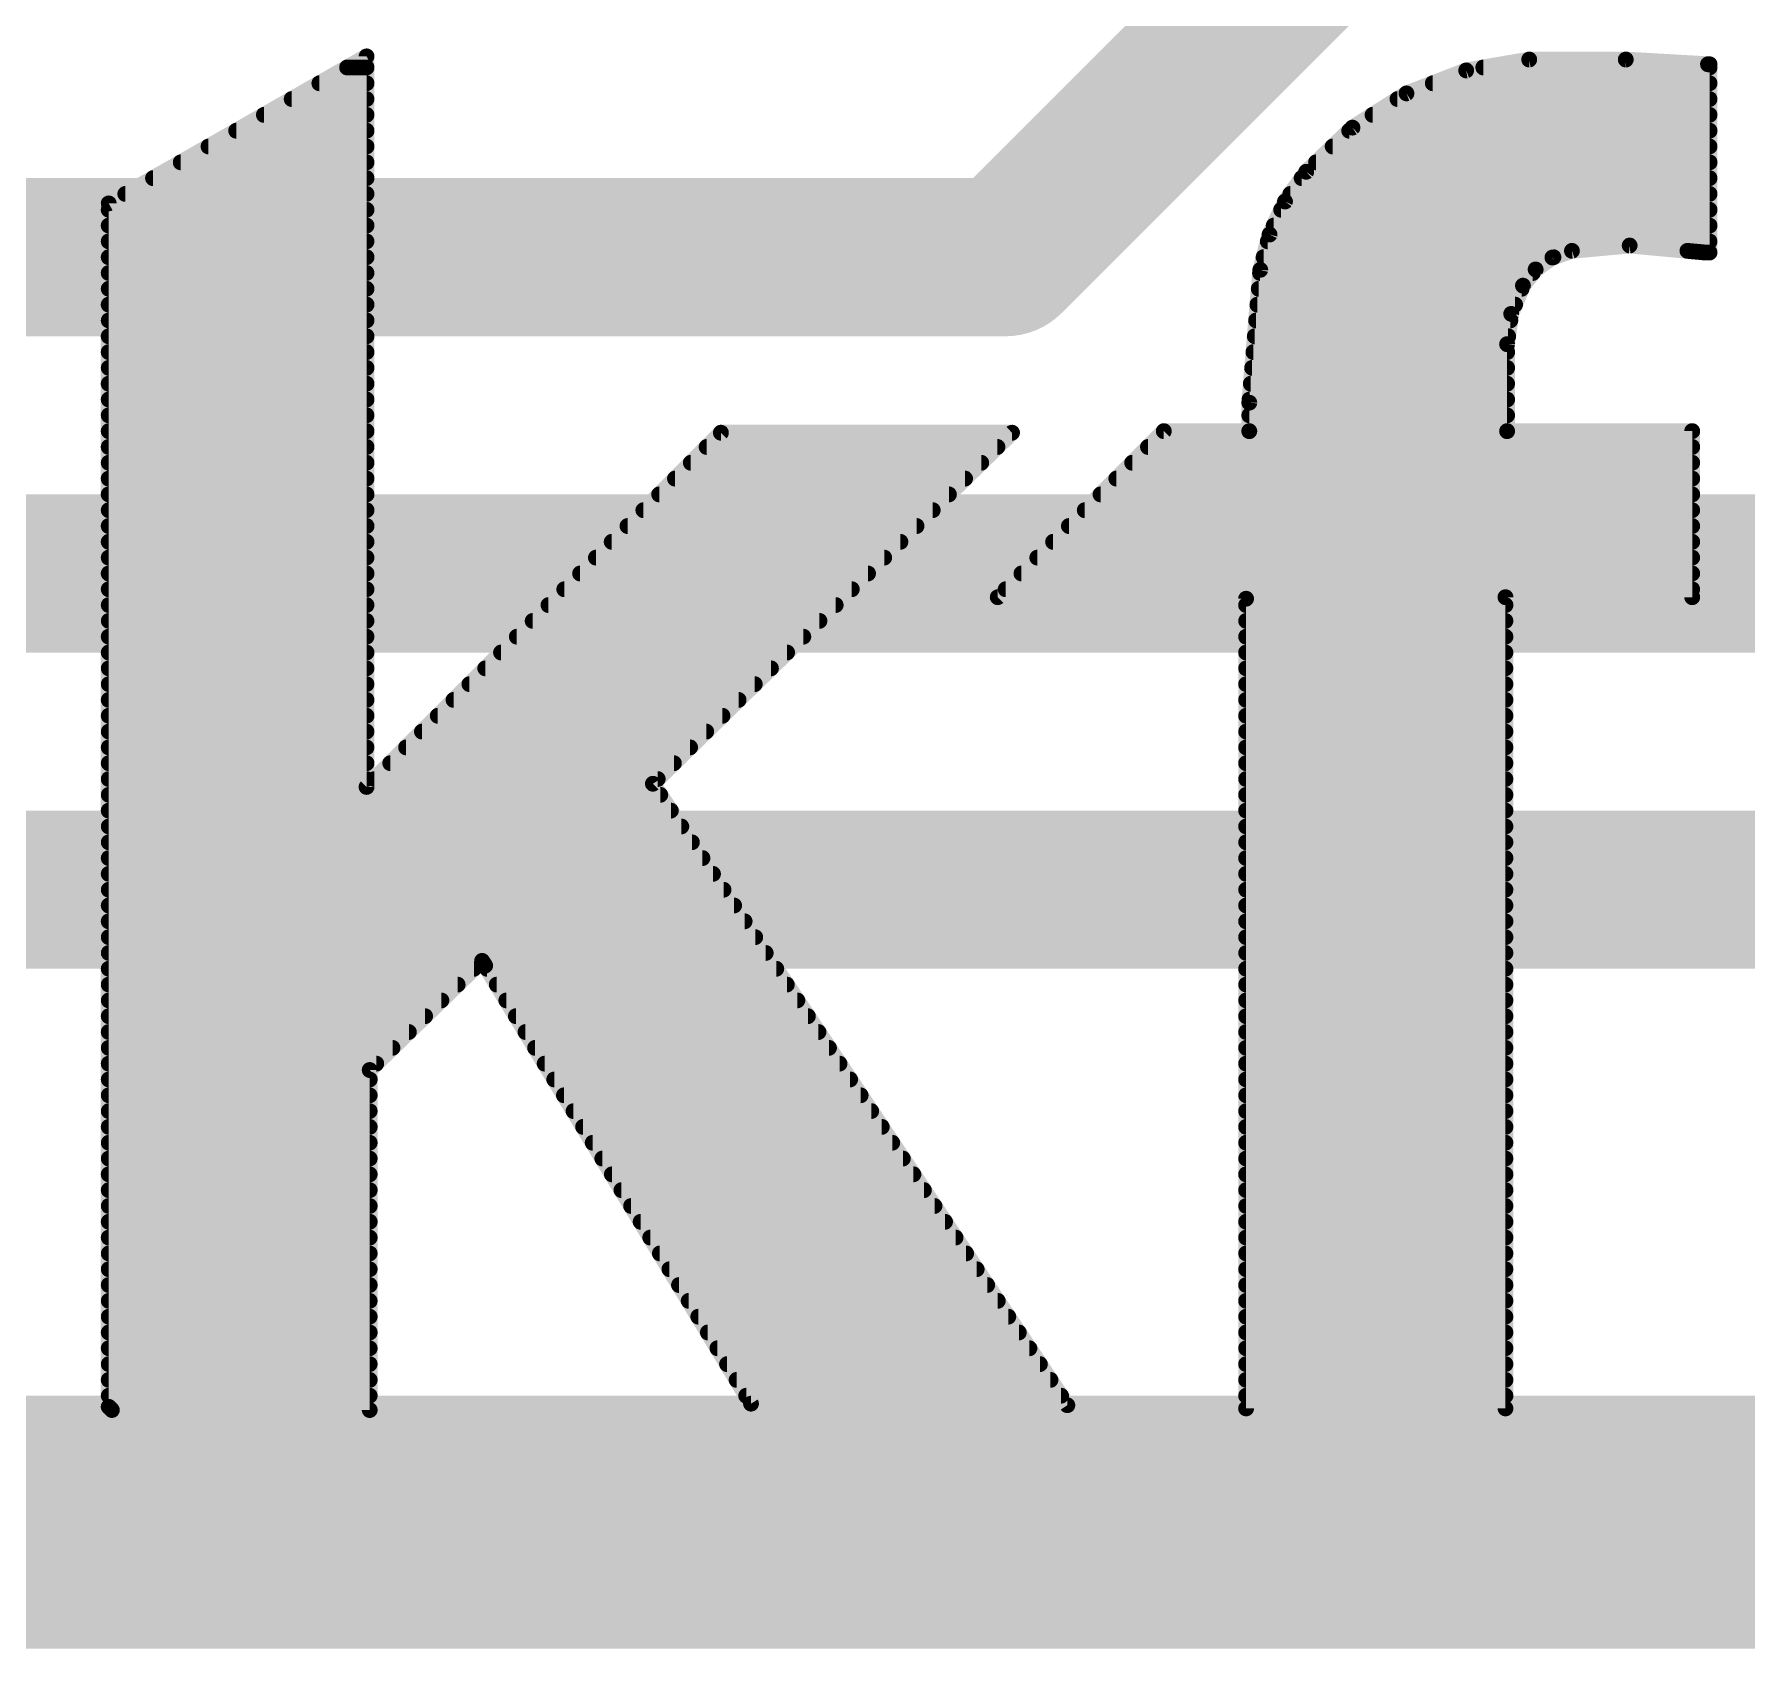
# Model space of a CAD drawing. Extents: x -0.1 to 40.8, y -10.2 to 23.
# Drawn here: x 18.252 to 21.002, y 2.337 to 4.93 of the extents above; entities that cross this region are included whole.
import ezdxf

# ---------------------------------------------------------------- set-up
doc = ezdxf.new("R2010")
doc.units = 0
for name, color, linetype in [('1', 12, 'CONTINUOUS'), ('16', 132, 'CONTINUOUS'), ('21', 41, 'CONTINUOUS')]:
    doc.layers.add(name, color=color, linetype=linetype)

msp = doc.modelspace()

# ---------------------------------------------------------------- linework, layer by layer
at = {"layer": '1', "const_width": 0.254}
for points in [[(21.59, 6.35), (19.812, 4.572)], [(19.812, 4.572), (9.525, 4.572)], [(9.271, 4.064), (24.384, 4.064)], [(9.017, 3.556), (26.416, 3.556)]]:
    msp.add_lwpolyline(points, dxfattribs=at)
at = {"layer": '1', "const_width": 0.127}
for points in [[(19.7671, 4.6169, 1), (19.8569, 4.5271)], [(19.812, 4.5085, 1), (19.812, 4.6355)]]:
    msp.add_lwpolyline(points, format="xyb", dxfattribs=at)
at = {"layer": '16', "const_width": 0.4064}
msp.add_lwpolyline([(8.1534, 2.54), (32.385, 2.54)], dxfattribs=at)
at = {"layer": '21', "const_width": 0.0254}
for points in [[(18.3718, 4.6584), (18.7858, 4.8946)], [(18.7858, 4.8946), (18.7858, 3.7211)], [(20.5515, 4.8721), (20.6527, 4.8895)], [(20.6527, 4.8895), (20.8077, 4.8895)], [(20.8077, 4.8895), (20.9398, 4.8819)], [(20.9398, 4.8819), (20.9423, 4.8819)], [(20.9423, 4.8819), (20.9423, 4.5796)], [(18.7546, 4.8768), (18.7858, 4.8768)], [(20.4556, 4.8351), (20.5515, 4.8721)], [(20.579, 4.8768), (20.9423, 4.8768)], [(18.7101, 4.8514), (18.7858, 4.8514)], [(20.3689, 4.7801), (20.4556, 4.8351)], [(20.4979, 4.8514), (20.9423, 4.8514)], [(18.621, 4.8006), (18.7858, 4.8006)], [(18.6656, 4.826), (18.7858, 4.826)], [(20.4012, 4.8006), (20.9423, 4.8006)], [(20.4412, 4.826), (20.9423, 4.826)], [(18.5765, 4.7752), (18.7858, 4.7752)], [(20.2946, 4.7092), (20.3689, 4.7801)], [(20.3637, 4.7752), (20.9423, 4.7752)], [(18.532, 4.7498), (18.7858, 4.7498)], [(20.3371, 4.7498), (20.9423, 4.7498)], [(18.4875, 4.7244), (18.7858, 4.7244)], [(20.3105, 4.7244), (20.9423, 4.7244)], [(18.443, 4.699), (18.7858, 4.699)], [(20.2606, 4.6615), (20.2946, 4.7092)], [(20.2873, 4.699), (20.9423, 4.699)], [(18.3984, 4.6736), (18.7858, 4.6736)], [(20.2692, 4.6736), (20.9423, 4.6736)], [(18.3718, 2.7254), (18.3718, 4.6584)], [(18.3718, 4.6482), (18.7858, 4.6482)], [(20.2357, 4.6084), (20.2606, 4.6615)], [(20.2544, 4.6482), (20.9423, 4.6482)], [(18.3718, 4.6228), (18.7858, 4.6228)], [(20.2209, 4.5517), (20.2357, 4.6084)], [(20.2425, 4.6228), (20.9423, 4.6228)], [(18.3718, 4.5974), (18.7858, 4.5974)], [(20.2329, 4.5974), (20.9423, 4.5974)], [(20.7213, 4.5822), (20.69, 4.5715)], [(20.814, 4.5908), (20.7213, 4.5822)], [(20.9067, 4.5822), (20.814, 4.5908)], [(20.9347, 4.5796), (20.9067, 4.5822)], [(20.9423, 4.5796), (20.9347, 4.5796)], [(18.3718, 4.572), (18.7858, 4.572)], [(20.2262, 4.572), (20.6915, 4.572)], [(20.663, 4.5523), (20.6426, 4.5263)], [(20.69, 4.5715), (20.663, 4.5523)], [(18.3718, 4.5466), (18.7858, 4.5466)], [(20.2032, 4.3383), (20.2209, 4.5517)], [(20.2205, 4.5466), (20.6585, 4.5466)], [(20.6426, 4.5263), (20.6238, 4.4809)], [(18.3718, 4.5212), (18.7858, 4.5212)], [(20.2184, 4.5212), (20.6405, 4.5212)], [(18.3718, 4.4958), (18.7858, 4.4958)], [(18.3718, 4.4704), (18.7858, 4.4704)], [(20.2142, 4.4704), (20.6224, 4.4704)], [(20.2163, 4.4958), (20.63, 4.4958)], [(20.6238, 4.4809), (20.6172, 4.4323)], [(18.3718, 4.445), (18.7858, 4.445)], [(20.2121, 4.445), (20.6189, 4.445)], [(18.3718, 4.4196), (18.7858, 4.4196)], [(20.2099, 4.4196), (20.6172, 4.4196)], [(20.6172, 4.4323), (20.6172, 4.2926)], [(18.3718, 4.3942), (18.7858, 4.3942)], [(20.2078, 4.3942), (20.6172, 4.3942)], [(18.3718, 4.3688), (18.7858, 4.3688)], [(20.2057, 4.3688), (20.6172, 4.3688)], [(18.3718, 4.3434), (18.7858, 4.3434)], [(20.2032, 4.2926), (20.2032, 4.3383)], [(20.2036, 4.3434), (20.6172, 4.3434)], [(18.3718, 4.318), (18.7858, 4.318)], [(20.2032, 4.318), (20.6172, 4.318)], [(18.3718, 4.2926), (18.7858, 4.2926)], [(18.7858, 3.7211), (19.3548, 4.2901)], [(19.8222, 4.2901), (19.2456, 3.7262)], [(19.3548, 4.2901), (19.8222, 4.2901)], [(19.7993, 4.0259), (20.066, 4.2926)], [(20.066, 4.2926), (20.2032, 4.2926)], [(20.2032, 4.2926), (20.6172, 4.2926)], [(20.6172, 4.2926), (20.9144, 4.2926)], [(20.9144, 4.2926), (20.9144, 4.0259)], [(18.3718, 4.2672), (18.7858, 4.2672)], [(19.3319, 4.2672), (19.7988, 4.2672)], [(20.0406, 4.2672), (20.9144, 4.2672)], [(18.3718, 4.2418), (18.7858, 4.2418)], [(19.3065, 4.2418), (19.7728, 4.2418)], [(20.0152, 4.2418), (20.9144, 4.2418)], [(18.3718, 4.2164), (18.7858, 4.2164)], [(19.2811, 4.2164), (19.7468, 4.2164)], [(19.9898, 4.2164), (20.9144, 4.2164)], [(18.3718, 4.191), (18.7858, 4.191)], [(19.2557, 4.191), (19.7209, 4.191)], [(19.9644, 4.191), (20.9144, 4.191)], [(18.3718, 4.1656), (18.7858, 4.1656)], [(18.3718, 4.1402), (18.7858, 4.1402)], [(19.2049, 4.1402), (19.6689, 4.1402)], [(19.2303, 4.1656), (19.6949, 4.1656)], [(19.9136, 4.1402), (20.9144, 4.1402)], [(19.939, 4.1656), (20.9144, 4.1656)], [(18.3718, 4.1148), (18.7858, 4.1148)], [(19.1795, 4.1148), (19.643, 4.1148)], [(19.8882, 4.1148), (20.9144, 4.1148)], [(18.3718, 4.0894), (18.7858, 4.0894)], [(19.1541, 4.0894), (19.617, 4.0894)], [(19.8628, 4.0894), (20.9144, 4.0894)], [(18.3718, 4.064), (18.7858, 4.064)], [(19.1287, 4.064), (19.591, 4.064)], [(19.8374, 4.064), (20.9144, 4.064)], [(18.3718, 4.0386), (18.7858, 4.0386)], [(19.1033, 4.0386), (19.565, 4.0386)], [(19.812, 4.0386), (20.9144, 4.0386)], [(18.3718, 4.0132), (18.7858, 4.0132)], [(19.0779, 4.0132), (19.5391, 4.0132)], [(20.1981, 4.0234), (19.7993, 4.0259)], [(20.1981, 2.7229), (20.1981, 4.0234)], [(20.1981, 4.0132), (20.6146, 4.0132)], [(20.9144, 4.0259), (20.6146, 4.0259)], [(20.6146, 4.0259), (20.6146, 2.7229)], [(18.3718, 3.9878), (18.7858, 3.9878)], [(19.0525, 3.9878), (19.5131, 3.9878)], [(20.1981, 3.9878), (20.6146, 3.9878)], [(18.3718, 3.9624), (18.7858, 3.9624)], [(19.0271, 3.9624), (19.4871, 3.9624)], [(20.1981, 3.9624), (20.6146, 3.9624)], [(18.3718, 3.937), (18.7858, 3.937)], [(19.0017, 3.937), (19.4611, 3.937)], [(20.1981, 3.937), (20.6146, 3.937)], [(18.3718, 3.9116), (18.7858, 3.9116)], [(18.9763, 3.9116), (19.4352, 3.9116)], [(20.1981, 3.9116), (20.6146, 3.9116)], [(18.3718, 3.8862), (18.7858, 3.8862)], [(18.9509, 3.8862), (19.4092, 3.8862)], [(20.1981, 3.8862), (20.6146, 3.8862)], [(18.3718, 3.8608), (18.7858, 3.8608)], [(18.9255, 3.8608), (19.3832, 3.8608)], [(20.1981, 3.8608), (20.6146, 3.8608)], [(18.3718, 3.8354), (18.7858, 3.8354)], [(18.3718, 3.81), (18.7858, 3.81)], [(18.8747, 3.81), (19.3313, 3.81)], [(18.9001, 3.8354), (19.3573, 3.8354)], [(20.1981, 3.8354), (20.6146, 3.8354)], [(20.1981, 3.81), (20.6146, 3.81)], [(18.3718, 3.7846), (18.7858, 3.7846)], [(18.8493, 3.7846), (19.3053, 3.7846)], [(20.1981, 3.7846), (20.6146, 3.7846)], [(18.3718, 3.7592), (18.7858, 3.7592)], [(18.8239, 3.7592), (19.2793, 3.7592)], [(20.1981, 3.7592), (20.6146, 3.7592)], [(18.3718, 3.7338), (18.7858, 3.7338)], [(18.7985, 3.7338), (19.2534, 3.7338)], [(20.1981, 3.7338), (20.6146, 3.7338)], [(18.3718, 3.7084), (19.2575, 3.7084)], [(19.2456, 3.7262), (19.9111, 2.728)], [(20.1981, 3.7084), (20.6146, 3.7084)], [(18.3718, 3.683), (19.2744, 3.683)], [(20.1981, 3.683), (20.6146, 3.683)], [(18.3718, 3.6576), (19.2913, 3.6576)], [(20.1981, 3.6576), (20.6146, 3.6576)], [(18.3718, 3.6322), (19.3083, 3.6322)], [(20.1981, 3.6322), (20.6146, 3.6322)], [(18.3718, 3.6068), (19.3252, 3.6068)], [(20.1981, 3.6068), (20.6146, 3.6068)], [(18.3718, 3.5814), (19.3421, 3.5814)], [(20.1981, 3.5814), (20.6146, 3.5814)], [(18.3718, 3.556), (19.3591, 3.556)], [(20.1981, 3.556), (20.6146, 3.556)], [(18.3718, 3.5306), (19.376, 3.5306)], [(20.1981, 3.5306), (20.6146, 3.5306)], [(18.3718, 3.5052), (19.3929, 3.5052)], [(18.3718, 3.4798), (19.4099, 3.4798)], [(20.1981, 3.5052), (20.6146, 3.5052)], [(20.1981, 3.4798), (20.6146, 3.4798)], [(18.3718, 3.4544), (19.4268, 3.4544)], [(20.1981, 3.4544), (20.6146, 3.4544)], [(18.3718, 3.429), (18.9582, 3.429)], [(18.9713, 3.4417), (18.7909, 3.2664)], [(18.9763, 3.4341), (18.9713, 3.4417)], [(19.4031, 2.7305), (18.9763, 3.4341)], [(18.9794, 3.429), (19.4437, 3.429)], [(20.1981, 3.429), (20.6146, 3.429)], [(18.3718, 3.4036), (18.9321, 3.4036)], [(18.9948, 3.4036), (19.4607, 3.4036)], [(20.1981, 3.4036), (20.6146, 3.4036)], [(18.3718, 3.3782), (18.906, 3.3782)], [(19.0102, 3.3782), (19.4776, 3.3782)], [(20.1981, 3.3782), (20.6146, 3.3782)], [(18.3718, 3.3528), (18.8798, 3.3528)], [(19.0256, 3.3528), (19.4945, 3.3528)], [(20.1981, 3.3528), (20.6146, 3.3528)], [(18.3718, 3.3274), (18.8537, 3.3274)], [(19.041, 3.3274), (19.5115, 3.3274)], [(20.1981, 3.3274), (20.6146, 3.3274)], [(18.3718, 3.302), (18.8275, 3.302)], [(19.0564, 3.302), (19.5284, 3.302)], [(20.1981, 3.302), (20.6146, 3.302)], [(18.3718, 3.2766), (18.8014, 3.2766)], [(18.7909, 3.2664), (18.7909, 2.7203)], [(19.0718, 3.2766), (19.5453, 3.2766)], [(20.1981, 3.2766), (20.6146, 3.2766)], [(18.3718, 3.2512), (18.7909, 3.2512)], [(19.0872, 3.2512), (19.5623, 3.2512)], [(20.1981, 3.2512), (20.6146, 3.2512)], [(18.3718, 3.2258), (18.7909, 3.2258)], [(19.1027, 3.2258), (19.5792, 3.2258)], [(20.1981, 3.2258), (20.6146, 3.2258)], [(18.3718, 3.2004), (18.7909, 3.2004)], [(19.1181, 3.2004), (19.5962, 3.2004)], [(20.1981, 3.2004), (20.6146, 3.2004)], [(18.3718, 3.175), (18.7909, 3.175)], [(18.3718, 3.1496), (18.7909, 3.1496)], [(19.1335, 3.175), (19.6131, 3.175)], [(19.1489, 3.1496), (19.63, 3.1496)], [(20.1981, 3.175), (20.6146, 3.175)], [(20.1981, 3.1496), (20.6146, 3.1496)], [(18.3718, 3.1242), (18.7909, 3.1242)], [(19.1643, 3.1242), (19.647, 3.1242)], [(20.1981, 3.1242), (20.6146, 3.1242)], [(18.3718, 3.0988), (18.7909, 3.0988)], [(19.1797, 3.0988), (19.6639, 3.0988)], [(20.1981, 3.0988), (20.6146, 3.0988)], [(18.3718, 3.0734), (18.7909, 3.0734)], [(19.1951, 3.0734), (19.6808, 3.0734)], [(20.1981, 3.0734), (20.6146, 3.0734)], [(18.3718, 3.048), (18.7909, 3.048)], [(19.2105, 3.048), (19.6978, 3.048)], [(20.1981, 3.048), (20.6146, 3.048)], [(18.3718, 3.0226), (18.7909, 3.0226)], [(19.2259, 3.0226), (19.7147, 3.0226)], [(20.1981, 3.0226), (20.6146, 3.0226)], [(18.3718, 2.9972), (18.7909, 2.9972)], [(19.2413, 2.9972), (19.7316, 2.9972)], [(20.1981, 2.9972), (20.6146, 2.9972)], [(18.3718, 2.9718), (18.7909, 2.9718)], [(19.2567, 2.9718), (19.7486, 2.9718)], [(20.1981, 2.9718), (20.6146, 2.9718)], [(18.3718, 2.9464), (18.7909, 2.9464)], [(19.2721, 2.9464), (19.7655, 2.9464)], [(20.1981, 2.9464), (20.6146, 2.9464)], [(18.3718, 2.921), (18.7909, 2.921)], [(19.2875, 2.921), (19.7824, 2.921)], [(20.1981, 2.921), (20.6146, 2.921)], [(18.3718, 2.8956), (18.7909, 2.8956)], [(19.303, 2.8956), (19.7994, 2.8956)], [(20.1981, 2.8956), (20.6146, 2.8956)], [(18.3718, 2.8702), (18.7909, 2.8702)], [(19.3184, 2.8702), (19.8163, 2.8702)], [(20.1981, 2.8702), (20.6146, 2.8702)], [(18.3718, 2.8448), (18.7909, 2.8448)], [(19.3338, 2.8448), (19.8332, 2.8448)], [(20.1981, 2.8448), (20.6146, 2.8448)], [(18.3718, 2.8194), (18.7909, 2.8194)], [(18.3718, 2.794), (18.7909, 2.794)], [(19.3492, 2.8194), (19.8502, 2.8194)], [(19.3646, 2.794), (19.8671, 2.794)], [(20.1981, 2.8194), (20.6146, 2.8194)], [(20.1981, 2.794), (20.6146, 2.794)], [(18.3718, 2.7686), (18.7909, 2.7686)], [(19.38, 2.7686), (19.884, 2.7686)], [(20.1981, 2.7686), (20.6146, 2.7686)], [(18.3718, 2.7432), (18.7909, 2.7432)], [(19.3954, 2.7432), (19.901, 2.7432)], [(20.1981, 2.7432), (20.6146, 2.7432)], [(18.3769, 2.7203), (18.3718, 2.7254)], [(18.7909, 2.7203), (18.3769, 2.7203)], [(19.9111, 2.728), (19.4031, 2.7305)], [(20.6146, 2.7229), (20.1981, 2.7229)]]:
    msp.add_lwpolyline(points, dxfattribs=at)
at = {"layer": '21', "const_width": 0.0127}
for points in [[(18.7922, 4.8946, 1), (18.7795, 4.8946)], [(18.7889, 4.8891, 1), (18.7827, 4.9001)], [(20.6527, 4.8959, 1), (20.6527, 4.8831)], [(20.6538, 4.8832, 1), (20.6516, 4.8958)], [(20.8081, 4.8958, 1), (20.8073, 4.8832)], [(20.8077, 4.8831, 1), (20.8077, 4.8959)], [(20.9398, 4.8883, 1), (20.9398, 4.8755)], [(20.9487, 4.8819, 1), (20.9359, 4.8819)], [(20.9423, 4.8755, 1), (20.9423, 4.8883)], [(18.7546, 4.8832, 1), (18.7546, 4.8704)], [(18.7858, 4.8704, 1), (18.7858, 4.8832)], [(20.5504, 4.8783, 1), (20.5526, 4.8658)], [(20.5538, 4.8661, 1), (20.5492, 4.878)], [(20.579, 4.8832, 1), (20.579, 4.8704)], [(20.9394, 4.8756, 1), (20.9402, 4.8882)], [(20.9423, 4.8704, 1), (20.9423, 4.8832)], [(18.7101, 4.8578, 1), (18.7101, 4.845)], [(18.7858, 4.845, 1), (18.7858, 4.8578)], [(20.4534, 4.8411, 1), (20.4579, 4.8292)], [(20.459, 4.8298, 1), (20.4522, 4.8405)], [(20.4979, 4.8578, 1), (20.4979, 4.845)], [(20.9423, 4.845, 1), (20.9423, 4.8578)], [(18.621, 4.807, 1), (18.621, 4.7942)], [(18.6656, 4.8324, 1), (18.6656, 4.8197)], [(18.7858, 4.8197, 1), (18.7858, 4.8324)], [(18.7858, 4.7942, 1), (18.7858, 4.807)], [(20.4012, 4.807, 1), (20.4012, 4.7942)], [(20.4412, 4.8324, 1), (20.4412, 4.8197)], [(20.9423, 4.8197, 1), (20.9423, 4.8324)], [(20.9423, 4.7942, 1), (20.9423, 4.807)], [(18.5765, 4.7816, 1), (18.5765, 4.7688)], [(18.7858, 4.7688, 1), (18.7858, 4.7816)], [(20.3637, 4.7816, 1), (20.3637, 4.7688)], [(20.3655, 4.7855, 1), (20.3723, 4.7748)], [(20.3733, 4.7755, 1), (20.3645, 4.7847)], [(20.9423, 4.7688, 1), (20.9423, 4.7816)], [(18.532, 4.7562, 1), (18.532, 4.7435)], [(18.7858, 4.7435, 1), (18.7858, 4.7562)], [(20.3371, 4.7562, 1), (20.3371, 4.7435)], [(20.9423, 4.7435, 1), (20.9423, 4.7562)], [(18.4875, 4.7308, 1), (18.4875, 4.718)], [(18.7858, 4.718, 1), (18.7858, 4.7308)], [(20.3105, 4.7308, 1), (20.3105, 4.718)], [(20.9423, 4.718, 1), (20.9423, 4.7308)], [(18.443, 4.7054, 1), (18.443, 4.6926)], [(18.7858, 4.6926, 1), (18.7858, 4.7054)], [(20.2873, 4.7054, 1), (20.2873, 4.6926)], [(20.2902, 4.7138, 1), (20.299, 4.7046)], [(20.2998, 4.7055, 1), (20.2894, 4.7129)], [(20.9423, 4.6926, 1), (20.9423, 4.7054)], [(18.3984, 4.68, 1), (18.3984, 4.6673)], [(18.7858, 4.6673, 1), (18.7858, 4.68)], [(20.2692, 4.68, 1), (20.2692, 4.6673)], [(20.9423, 4.6673, 1), (20.9423, 4.68)], [(18.3782, 4.6584, 1), (18.3654, 4.6584)], [(18.3718, 4.6546, 1), (18.3718, 4.6418)], [(18.3687, 4.6639, 1), (18.3749, 4.6529)], [(18.7858, 4.6418, 1), (18.7858, 4.6546)], [(20.2544, 4.6546, 1), (20.2544, 4.6418)], [(20.2554, 4.6652, 1), (20.2658, 4.6578)], [(20.2663, 4.6588, 1), (20.2548, 4.6642)], [(20.9423, 4.6418, 1), (20.9423, 4.6546)], [(18.3718, 4.6292, 1), (18.3718, 4.6164)], [(18.7858, 4.6164, 1), (18.7858, 4.6292)], [(20.2419, 4.6068, 1), (20.2296, 4.61)], [(20.2425, 4.6292, 1), (20.2425, 4.6164)], [(20.9423, 4.6164, 1), (20.9423, 4.6292)], [(18.3718, 4.6038, 1), (18.3718, 4.5911)], [(18.7858, 4.5911, 1), (18.7858, 4.6038)], [(20.2329, 4.6038, 1), (20.2329, 4.5911)], [(20.23, 4.6111, 1), (20.2415, 4.6057)], [(20.7207, 4.5885, 1), (20.7219, 4.5759)], [(20.7234, 4.5762, 1), (20.7192, 4.5882)], [(20.8146, 4.5971, 1), (20.8134, 4.5845)], [(20.8146, 4.5845, 1), (20.8134, 4.5971)], [(20.9073, 4.5885, 1), (20.9061, 4.5759)], [(20.9061, 4.5759, 1), (20.9073, 4.5885)], [(20.9347, 4.586, 1), (20.9347, 4.5732)], [(20.9341, 4.5733, 1), (20.9353, 4.5859)], [(20.9423, 4.5911, 1), (20.9423, 4.6038)], [(20.9423, 4.5732, 1), (20.9423, 4.586)], [(18.3718, 4.5784, 1), (18.3718, 4.5656)], [(18.7858, 4.5656, 1), (18.7858, 4.5784)], [(20.2262, 4.5784, 1), (20.2262, 4.5656)], [(20.668, 4.5484, 1), (20.658, 4.5563)], [(20.6879, 4.5775, 1), (20.692, 4.5655)], [(20.6937, 4.5663, 1), (20.6863, 4.5767)], [(20.6915, 4.5656, 1), (20.6915, 4.5784)], [(20.9359, 4.5796, 1), (20.9487, 4.5796)], [(18.3718, 4.553, 1), (18.3718, 4.5403)], [(18.7858, 4.5403, 1), (18.7858, 4.553)], [(20.2205, 4.553, 1), (20.2205, 4.5403)], [(20.2272, 4.5512, 1), (20.2146, 4.5522)], [(20.2148, 4.5533, 1), (20.227, 4.5501)], [(20.6485, 4.5239, 1), (20.6367, 4.5287)], [(20.6593, 4.5575, 1), (20.6667, 4.5472)], [(20.6585, 4.5403, 1), (20.6585, 4.553)], [(18.3718, 4.5276, 1), (18.3718, 4.5149)], [(18.7858, 4.5149, 1), (18.7858, 4.5276)], [(20.2184, 4.5276, 1), (20.2184, 4.5149)], [(20.6376, 4.5302, 1), (20.6476, 4.5224)], [(20.6405, 4.5149, 1), (20.6405, 4.5276)], [(18.3718, 4.5022, 1), (18.3718, 4.4894)], [(18.3718, 4.4768, 1), (18.3718, 4.4641)], [(18.7858, 4.4894, 1), (18.7858, 4.5022)], [(18.7858, 4.4641, 1), (18.7858, 4.4768)], [(20.2142, 4.4768, 1), (20.2142, 4.4641)], [(20.2163, 4.5022, 1), (20.2163, 4.4894)], [(20.6301, 4.4801, 1), (20.6175, 4.4818)], [(20.618, 4.4834, 1), (20.6297, 4.4785)], [(20.6224, 4.4641, 1), (20.6224, 4.4768)], [(20.63, 4.4894, 1), (20.63, 4.5022)], [(18.3718, 4.4514, 1), (18.3718, 4.4386)], [(18.7858, 4.4386, 1), (18.7858, 4.4514)], [(20.2121, 4.4514, 1), (20.2121, 4.4386)], [(20.6189, 4.4386, 1), (20.6189, 4.4514)], [(18.3718, 4.426, 1), (18.3718, 4.4132)], [(18.7858, 4.4132, 1), (18.7858, 4.426)], [(20.2099, 4.426, 1), (20.2099, 4.4132)], [(20.6236, 4.4323, 1), (20.6108, 4.4323)], [(20.6109, 4.4332, 1), (20.6235, 4.4314)], [(20.6172, 4.4132, 1), (20.6172, 4.426)], [(18.3718, 4.4006, 1), (18.3718, 4.3879)], [(18.7858, 4.3879, 1), (18.7858, 4.4006)], [(20.2078, 4.4006, 1), (20.2078, 4.3879)], [(20.6172, 4.3879, 1), (20.6172, 4.4006)], [(18.3718, 4.3752, 1), (18.3718, 4.3624)], [(18.7858, 4.3624, 1), (18.7858, 4.3752)], [(20.2057, 4.3752, 1), (20.2057, 4.3624)], [(20.6172, 4.3624, 1), (20.6172, 4.3752)], [(18.3718, 4.3498, 1), (18.3718, 4.337)], [(18.7858, 4.337, 1), (18.7858, 4.3498)], [(20.2096, 4.3383, 1), (20.1969, 4.3383)], [(20.1969, 4.3388, 1), (20.2095, 4.3378)], [(20.2036, 4.3498, 1), (20.2036, 4.337)], [(20.6172, 4.337, 1), (20.6172, 4.3498)], [(18.3718, 4.3244, 1), (18.3718, 4.3117)], [(18.7858, 4.3117, 1), (18.7858, 4.3244)], [(20.2032, 4.3244, 1), (20.2032, 4.3117)], [(20.6172, 4.3117, 1), (20.6172, 4.3244)], [(18.3718, 4.299, 1), (18.3718, 4.2862)], [(18.7858, 4.2862, 1), (18.7858, 4.299)], [(19.3548, 4.2965, 1), (19.3548, 4.2837)], [(19.3593, 4.2856, 1), (19.3503, 4.2946)], [(19.8266, 4.2856, 1), (19.8178, 4.2946)], [(19.8222, 4.2837, 1), (19.8222, 4.2965)], [(20.066, 4.299, 1), (20.066, 4.2862)], [(20.0705, 4.2881, 1), (20.0615, 4.2971)], [(20.2032, 4.299, 1), (20.2032, 4.2862)], [(20.1969, 4.2926, 1), (20.2096, 4.2926)], [(20.2032, 4.2862, 1), (20.2032, 4.299)], [(20.6172, 4.299, 1), (20.6172, 4.2862)], [(20.6108, 4.2926, 1), (20.6236, 4.2926)], [(20.6172, 4.2862, 1), (20.6172, 4.299)], [(20.9208, 4.2926, 1), (20.908, 4.2926)], [(20.9144, 4.2862, 1), (20.9144, 4.299)], [(18.3718, 4.2736, 1), (18.3718, 4.2608)], [(18.7858, 4.2608, 1), (18.7858, 4.2736)], [(19.3319, 4.2736, 1), (19.3319, 4.2608)], [(19.7988, 4.2608, 1), (19.7988, 4.2736)], [(20.0406, 4.2736, 1), (20.0406, 4.2608)], [(20.9144, 4.2608, 1), (20.9144, 4.2736)], [(18.3718, 4.2482, 1), (18.3718, 4.2355)], [(18.7858, 4.2355, 1), (18.7858, 4.2482)], [(19.3065, 4.2482, 1), (19.3065, 4.2355)], [(19.7728, 4.2355, 1), (19.7728, 4.2482)], [(20.0152, 4.2482, 1), (20.0152, 4.2355)], [(20.9144, 4.2355, 1), (20.9144, 4.2482)], [(18.3718, 4.2228, 1), (18.3718, 4.21)], [(18.7858, 4.21, 1), (18.7858, 4.2228)], [(19.2811, 4.2228, 1), (19.2811, 4.21)], [(19.7468, 4.21, 1), (19.7468, 4.2228)], [(19.9898, 4.2228, 1), (19.9898, 4.21)], [(20.9144, 4.21, 1), (20.9144, 4.2228)], [(18.3718, 4.1974, 1), (18.3718, 4.1846)], [(18.7858, 4.1846, 1), (18.7858, 4.1974)], [(19.2557, 4.1974, 1), (19.2557, 4.1846)], [(19.7209, 4.1846, 1), (19.7209, 4.1974)], [(19.9644, 4.1974, 1), (19.9644, 4.1846)], [(20.9144, 4.1846, 1), (20.9144, 4.1974)], [(18.3718, 4.1466, 1), (18.3718, 4.1338)], [(18.3718, 4.172, 1), (18.3718, 4.1593)], [(18.7858, 4.1593, 1), (18.7858, 4.172)], [(18.7858, 4.1338, 1), (18.7858, 4.1466)], [(19.2049, 4.1466, 1), (19.2049, 4.1338)], [(19.2303, 4.172, 1), (19.2303, 4.1593)], [(19.6689, 4.1338, 1), (19.6689, 4.1466)], [(19.6949, 4.1593, 1), (19.6949, 4.172)], [(19.9136, 4.1466, 1), (19.9136, 4.1338)], [(19.939, 4.172, 1), (19.939, 4.1593)], [(20.9144, 4.1593, 1), (20.9144, 4.172)], [(20.9144, 4.1338, 1), (20.9144, 4.1466)], [(18.3718, 4.1212, 1), (18.3718, 4.1084)], [(18.7858, 4.1084, 1), (18.7858, 4.1212)], [(19.1795, 4.1212, 1), (19.1795, 4.1084)], [(19.643, 4.1084, 1), (19.643, 4.1212)], [(19.8882, 4.1212, 1), (19.8882, 4.1084)], [(20.9144, 4.1084, 1), (20.9144, 4.1212)], [(18.3718, 4.0958, 1), (18.3718, 4.0831)], [(18.7858, 4.0831, 1), (18.7858, 4.0958)], [(19.1541, 4.0958, 1), (19.1541, 4.0831)], [(19.617, 4.0831, 1), (19.617, 4.0958)], [(19.8628, 4.0958, 1), (19.8628, 4.0831)], [(20.9144, 4.0831, 1), (20.9144, 4.0958)], [(18.3718, 4.0704, 1), (18.3718, 4.0576)], [(18.7858, 4.0576, 1), (18.7858, 4.0704)], [(19.1287, 4.0704, 1), (19.1287, 4.0576)], [(19.591, 4.0576, 1), (19.591, 4.0704)], [(19.8374, 4.0704, 1), (19.8374, 4.0576)], [(20.9144, 4.0576, 1), (20.9144, 4.0704)], [(18.3718, 4.045, 1), (18.3718, 4.0323)], [(18.7858, 4.0323, 1), (18.7858, 4.045)], [(19.1033, 4.045, 1), (19.1033, 4.0323)], [(19.565, 4.0323, 1), (19.565, 4.045)], [(19.812, 4.045, 1), (19.812, 4.0323)], [(20.9144, 4.0323, 1), (20.9144, 4.045)], [(18.3718, 4.0196, 1), (18.3718, 4.0069)], [(18.7858, 4.0069, 1), (18.7858, 4.0196)], [(19.0779, 4.0196, 1), (19.0779, 4.0069)], [(19.5391, 4.0069, 1), (19.5391, 4.0196)], [(19.7993, 4.0322, 1), (19.7993, 4.0196)], [(19.7948, 4.0304, 1), (19.8038, 4.0214)], [(20.2045, 4.0234, 1), (20.1917, 4.0234)], [(20.1981, 4.0196, 1), (20.1981, 4.0069)], [(20.1981, 4.0171, 1), (20.1981, 4.0297)], [(20.6146, 4.0323, 1), (20.6146, 4.0195)], [(20.621, 4.0259, 1), (20.6082, 4.0259)], [(20.6146, 4.0069, 1), (20.6146, 4.0196)], [(20.908, 4.0259, 1), (20.9208, 4.0259)], [(20.9144, 4.0195, 1), (20.9144, 4.0323)], [(18.3718, 3.9941, 1), (18.3718, 3.9815)], [(18.7858, 3.9815, 1), (18.7858, 3.9941)], [(19.0525, 3.9941, 1), (19.0525, 3.9815)], [(19.5131, 3.9815, 1), (19.5131, 3.9941)], [(20.1981, 3.9941, 1), (20.1981, 3.9815)], [(20.6146, 3.9815, 1), (20.6146, 3.9941)], [(18.3718, 3.9688, 1), (18.3718, 3.9561)], [(18.7858, 3.9561, 1), (18.7858, 3.9688)], [(19.0271, 3.9688, 1), (19.0271, 3.9561)], [(19.4871, 3.9561, 1), (19.4871, 3.9688)], [(20.1981, 3.9688, 1), (20.1981, 3.9561)], [(20.6146, 3.9561, 1), (20.6146, 3.9688)], [(18.3718, 3.9434, 1), (18.3718, 3.9307)], [(18.7858, 3.9307, 1), (18.7858, 3.9434)], [(19.0017, 3.9434, 1), (19.0017, 3.9307)], [(19.4611, 3.9307, 1), (19.4611, 3.9434)], [(20.1981, 3.9434, 1), (20.1981, 3.9307)], [(20.6146, 3.9307, 1), (20.6146, 3.9434)], [(18.3718, 3.9179, 1), (18.3718, 3.9053)], [(18.7858, 3.9053, 1), (18.7858, 3.9179)], [(18.9763, 3.9179, 1), (18.9763, 3.9053)], [(19.4352, 3.9053, 1), (19.4352, 3.9179)], [(20.1981, 3.9179, 1), (20.1981, 3.9053)], [(20.6146, 3.9053, 1), (20.6146, 3.9179)], [(18.3718, 3.8925, 1), (18.3718, 3.8799)], [(18.7858, 3.8799, 1), (18.7858, 3.8925)], [(18.9509, 3.8925, 1), (18.9509, 3.8799)], [(19.4092, 3.8799, 1), (19.4092, 3.8925)], [(20.1981, 3.8925, 1), (20.1981, 3.8799)], [(20.6146, 3.8799, 1), (20.6146, 3.8925)], [(18.3718, 3.8672, 1), (18.3718, 3.8545)], [(18.7858, 3.8545, 1), (18.7858, 3.8672)], [(18.9255, 3.8672, 1), (18.9255, 3.8545)], [(19.3832, 3.8545, 1), (19.3832, 3.8672)], [(20.1981, 3.8672, 1), (20.1981, 3.8545)], [(20.6146, 3.8545, 1), (20.6146, 3.8672)], [(18.3718, 3.8418, 1), (18.3718, 3.8291)], [(18.3718, 3.8163, 1), (18.3718, 3.8037)], [(18.7858, 3.8291, 1), (18.7858, 3.8418)], [(18.7858, 3.8037, 1), (18.7858, 3.8163)], [(18.8747, 3.8163, 1), (18.8747, 3.8037)], [(18.9001, 3.8418, 1), (18.9001, 3.8291)], [(19.3313, 3.8037, 1), (19.3313, 3.8163)], [(19.3573, 3.8291, 1), (19.3573, 3.8418)], [(20.1981, 3.8418, 1), (20.1981, 3.8291)], [(20.1981, 3.8163, 1), (20.1981, 3.8037)], [(20.6146, 3.8291, 1), (20.6146, 3.8418)], [(20.6146, 3.8037, 1), (20.6146, 3.8163)], [(18.3718, 3.791, 1), (18.3718, 3.7783)], [(18.7858, 3.7783, 1), (18.7858, 3.791)], [(18.8493, 3.791, 1), (18.8493, 3.7783)], [(19.3053, 3.7783, 1), (19.3053, 3.791)], [(20.1981, 3.791, 1), (20.1981, 3.7783)], [(20.6146, 3.7783, 1), (20.6146, 3.791)], [(18.3718, 3.7656, 1), (18.3718, 3.7529)], [(18.7858, 3.7529, 1), (18.7858, 3.7656)], [(18.8239, 3.7656, 1), (18.8239, 3.7529)], [(19.2793, 3.7529, 1), (19.2793, 3.7656)], [(20.1981, 3.7656, 1), (20.1981, 3.7529)], [(20.6146, 3.7529, 1), (20.6146, 3.7656)], [(18.3718, 3.7401, 1), (18.3718, 3.7275)], [(18.7858, 3.7275, 1), (18.7858, 3.7401)], [(18.7985, 3.7401, 1), (18.7985, 3.7275)], [(19.2534, 3.7275, 1), (19.2534, 3.7401)], [(20.1981, 3.7401, 1), (20.1981, 3.7275)], [(20.6146, 3.7275, 1), (20.6146, 3.7401)], [(18.3718, 3.7147, 1), (18.3718, 3.7021)], [(18.7813, 3.7256, 1), (18.7903, 3.7166)], [(18.7795, 3.7211, 1), (18.7922, 3.7211)], [(19.2509, 3.7297, 1), (19.2403, 3.7227)], [(19.2412, 3.7307, 1), (19.25, 3.7217)], [(19.2575, 3.7021, 1), (19.2575, 3.7147)], [(20.1981, 3.7147, 1), (20.1981, 3.7021)], [(20.6146, 3.7021, 1), (20.6146, 3.7147)], [(18.3718, 3.6894, 1), (18.3718, 3.6767)], [(19.2744, 3.6767, 1), (19.2744, 3.6894)], [(20.1981, 3.6894, 1), (20.1981, 3.6767)], [(20.6146, 3.6767, 1), (20.6146, 3.6894)], [(18.3718, 3.6639, 1), (18.3718, 3.6513)], [(19.2913, 3.6513, 1), (19.2913, 3.6639)], [(20.1981, 3.6639, 1), (20.1981, 3.6513)], [(20.6146, 3.6513, 1), (20.6146, 3.6639)], [(18.3718, 3.6385, 1), (18.3718, 3.6259)], [(19.3083, 3.6259, 1), (19.3083, 3.6385)], [(20.1981, 3.6385, 1), (20.1981, 3.6259)], [(20.6146, 3.6259, 1), (20.6146, 3.6385)], [(18.3718, 3.6132, 1), (18.3718, 3.6005)], [(19.3252, 3.6005, 1), (19.3252, 3.6132)], [(20.1981, 3.6132, 1), (20.1981, 3.6005)], [(20.6146, 3.6005, 1), (20.6146, 3.6132)], [(18.3718, 3.5878, 1), (18.3718, 3.5751)], [(19.3421, 3.5751, 1), (19.3421, 3.5878)], [(20.1981, 3.5878, 1), (20.1981, 3.5751)], [(20.6146, 3.5751, 1), (20.6146, 3.5878)], [(18.3718, 3.5623, 1), (18.3718, 3.5497)], [(19.3591, 3.5497, 1), (19.3591, 3.5623)], [(20.1981, 3.5623, 1), (20.1981, 3.5497)], [(20.6146, 3.5497, 1), (20.6146, 3.5623)], [(18.3718, 3.537, 1), (18.3718, 3.5243)], [(19.376, 3.5243, 1), (19.376, 3.537)], [(20.1981, 3.537, 1), (20.1981, 3.5243)], [(20.6146, 3.5243, 1), (20.6146, 3.537)], [(18.3718, 3.5116, 1), (18.3718, 3.4989)], [(18.3718, 3.4861, 1), (18.3718, 3.4735)], [(19.3929, 3.4989, 1), (19.3929, 3.5116)], [(19.4099, 3.4735, 1), (19.4099, 3.4861)], [(20.1981, 3.5116, 1), (20.1981, 3.4989)], [(20.1981, 3.4861, 1), (20.1981, 3.4735)], [(20.6146, 3.4989, 1), (20.6146, 3.5116)], [(20.6146, 3.4735, 1), (20.6146, 3.4861)], [(18.3718, 3.4607, 1), (18.3718, 3.4481)], [(19.4268, 3.4481, 1), (19.4268, 3.4607)], [(20.1981, 3.4607, 1), (20.1981, 3.4481)], [(20.6146, 3.4481, 1), (20.6146, 3.4607)], [(18.3718, 3.4354, 1), (18.3718, 3.4227)], [(18.9582, 3.4227, 1), (18.9582, 3.4354)], [(18.9766, 3.4452, 1), (18.966, 3.4382)], [(18.9757, 3.4371, 1), (18.9669, 3.4463)], [(18.9817, 3.4374, 1), (18.9709, 3.4308)], [(18.971, 3.4306, 1), (18.9816, 3.4376)], [(18.9794, 3.4354, 1), (18.9794, 3.4227)], [(19.4437, 3.4227, 1), (19.4437, 3.4354)], [(20.1981, 3.4354, 1), (20.1981, 3.4227)], [(20.6146, 3.4227, 1), (20.6146, 3.4354)], [(18.3718, 3.4099, 1), (18.3718, 3.3973)], [(18.9321, 3.3973, 1), (18.9321, 3.4099)], [(18.9948, 3.4099, 1), (18.9948, 3.3973)], [(19.4607, 3.3973, 1), (19.4607, 3.4099)], [(20.1981, 3.4099, 1), (20.1981, 3.3973)], [(20.6146, 3.3973, 1), (20.6146, 3.4099)], [(18.3718, 3.3845, 1), (18.3718, 3.3719)], [(18.906, 3.3719, 1), (18.906, 3.3845)], [(19.0102, 3.3845, 1), (19.0102, 3.3719)], [(19.4776, 3.3719, 1), (19.4776, 3.3845)], [(20.1981, 3.3845, 1), (20.1981, 3.3719)], [(20.6146, 3.3719, 1), (20.6146, 3.3845)], [(18.3718, 3.3592, 1), (18.3718, 3.3465)], [(18.8798, 3.3465, 1), (18.8798, 3.3592)], [(19.0256, 3.3592, 1), (19.0256, 3.3465)], [(19.4945, 3.3465, 1), (19.4945, 3.3592)], [(20.1981, 3.3592, 1), (20.1981, 3.3465)], [(20.6146, 3.3465, 1), (20.6146, 3.3592)], [(18.3718, 3.3338, 1), (18.3718, 3.3211)], [(18.8537, 3.3211, 1), (18.8537, 3.3338)], [(19.041, 3.3338, 1), (19.041, 3.3211)], [(19.5115, 3.3211, 1), (19.5115, 3.3338)], [(20.1981, 3.3338, 1), (20.1981, 3.3211)], [(20.6146, 3.3211, 1), (20.6146, 3.3338)], [(18.3718, 3.3083, 1), (18.3718, 3.2957)], [(18.8275, 3.2957, 1), (18.8275, 3.3083)], [(19.0564, 3.3083, 1), (19.0564, 3.2957)], [(19.5284, 3.2957, 1), (19.5284, 3.3083)], [(20.1981, 3.3083, 1), (20.1981, 3.2957)], [(20.6146, 3.2957, 1), (20.6146, 3.3083)], [(18.3718, 3.283, 1), (18.3718, 3.2703)], [(18.7973, 3.2664, 1), (18.7845, 3.2664)], [(18.7865, 3.271, 1), (18.7953, 3.2618)], [(18.8014, 3.2703, 1), (18.8014, 3.283)], [(19.0718, 3.283, 1), (19.0718, 3.2703)], [(19.5453, 3.2703, 1), (19.5453, 3.283)], [(20.1981, 3.283, 1), (20.1981, 3.2703)], [(20.6146, 3.2703, 1), (20.6146, 3.283)], [(18.3718, 3.2576, 1), (18.3718, 3.2449)], [(18.7909, 3.2449, 1), (18.7909, 3.2576)], [(19.0872, 3.2576, 1), (19.0872, 3.2449)], [(19.5623, 3.2449, 1), (19.5623, 3.2576)], [(20.1981, 3.2576, 1), (20.1981, 3.2449)], [(20.6146, 3.2449, 1), (20.6146, 3.2576)], [(18.3718, 3.2321, 1), (18.3718, 3.2195)], [(18.7909, 3.2195, 1), (18.7909, 3.2321)], [(19.1027, 3.2321, 1), (19.1027, 3.2195)], [(19.5792, 3.2195, 1), (19.5792, 3.2321)], [(20.1981, 3.2321, 1), (20.1981, 3.2195)], [(20.6146, 3.2195, 1), (20.6146, 3.2321)], [(18.3718, 3.2067, 1), (18.3718, 3.1941)], [(18.7909, 3.1941, 1), (18.7909, 3.2067)], [(19.1181, 3.2067, 1), (19.1181, 3.1941)], [(19.5962, 3.1941, 1), (19.5962, 3.2067)], [(20.1981, 3.2067, 1), (20.1981, 3.1941)], [(20.6146, 3.1941, 1), (20.6146, 3.2067)], [(18.3718, 3.1814, 1), (18.3718, 3.1687)], [(18.3718, 3.1559, 1), (18.3718, 3.1433)], [(18.7909, 3.1687, 1), (18.7909, 3.1814)], [(18.7909, 3.1433, 1), (18.7909, 3.1559)], [(19.1335, 3.1814, 1), (19.1335, 3.1687)], [(19.1489, 3.1559, 1), (19.1489, 3.1433)], [(19.6131, 3.1687, 1), (19.6131, 3.1814)], [(19.63, 3.1433, 1), (19.63, 3.1559)], [(20.1981, 3.1814, 1), (20.1981, 3.1687)], [(20.1981, 3.1559, 1), (20.1981, 3.1433)], [(20.6146, 3.1687, 1), (20.6146, 3.1814)], [(20.6146, 3.1433, 1), (20.6146, 3.1559)], [(18.3718, 3.1305, 1), (18.3718, 3.1179)], [(18.7909, 3.1179, 1), (18.7909, 3.1305)], [(19.1643, 3.1305, 1), (19.1643, 3.1179)], [(19.647, 3.1179, 1), (19.647, 3.1305)], [(20.1981, 3.1305, 1), (20.1981, 3.1179)], [(20.6146, 3.1179, 1), (20.6146, 3.1305)], [(18.3718, 3.1052, 1), (18.3718, 3.0925)], [(18.7909, 3.0925, 1), (18.7909, 3.1052)], [(19.1797, 3.1052, 1), (19.1797, 3.0925)], [(19.6639, 3.0925, 1), (19.6639, 3.1052)], [(20.1981, 3.1052, 1), (20.1981, 3.0925)], [(20.6146, 3.0925, 1), (20.6146, 3.1052)], [(18.3718, 3.0798, 1), (18.3718, 3.0671)], [(18.7909, 3.0671, 1), (18.7909, 3.0798)], [(19.1951, 3.0798, 1), (19.1951, 3.0671)], [(19.6808, 3.0671, 1), (19.6808, 3.0798)], [(20.1981, 3.0798, 1), (20.1981, 3.0671)], [(20.6146, 3.0671, 1), (20.6146, 3.0798)], [(18.3718, 3.0543, 1), (18.3718, 3.0417)], [(18.7909, 3.0417, 1), (18.7909, 3.0543)], [(19.2105, 3.0543, 1), (19.2105, 3.0417)], [(19.6978, 3.0417, 1), (19.6978, 3.0543)], [(20.1981, 3.0543, 1), (20.1981, 3.0417)], [(20.6146, 3.0417, 1), (20.6146, 3.0543)], [(18.3718, 3.029, 1), (18.3718, 3.0163)], [(18.7909, 3.0163, 1), (18.7909, 3.029)], [(19.2259, 3.029, 1), (19.2259, 3.0163)], [(19.7147, 3.0163, 1), (19.7147, 3.029)], [(20.1981, 3.029, 1), (20.1981, 3.0163)], [(20.6146, 3.0163, 1), (20.6146, 3.029)], [(18.3718, 3.0036, 1), (18.3718, 2.9909)], [(18.7909, 2.9909, 1), (18.7909, 3.0036)], [(19.2413, 3.0036, 1), (19.2413, 2.9909)], [(19.7316, 2.9909, 1), (19.7316, 3.0036)], [(20.1981, 3.0036, 1), (20.1981, 2.9909)], [(20.6146, 2.9909, 1), (20.6146, 3.0036)], [(18.3718, 2.9781, 1), (18.3718, 2.9655)], [(18.7909, 2.9655, 1), (18.7909, 2.9781)], [(19.2567, 2.9781, 1), (19.2567, 2.9655)], [(19.7486, 2.9655, 1), (19.7486, 2.9781)], [(20.1981, 2.9781, 1), (20.1981, 2.9655)], [(20.6146, 2.9655, 1), (20.6146, 2.9781)], [(18.3718, 2.9527, 1), (18.3718, 2.9401)], [(18.7909, 2.9401, 1), (18.7909, 2.9527)], [(19.2721, 2.9527, 1), (19.2721, 2.9401)], [(19.7655, 2.9401, 1), (19.7655, 2.9527)], [(20.1981, 2.9527, 1), (20.1981, 2.9401)], [(20.6146, 2.9401, 1), (20.6146, 2.9527)], [(18.3718, 2.9274, 1), (18.3718, 2.9147)], [(18.7909, 2.9147, 1), (18.7909, 2.9274)], [(19.2875, 2.9274, 1), (19.2875, 2.9147)], [(19.7824, 2.9147, 1), (19.7824, 2.9274)], [(20.1981, 2.9274, 1), (20.1981, 2.9147)], [(20.6146, 2.9147, 1), (20.6146, 2.9274)], [(18.3718, 2.9019, 1), (18.3718, 2.8893)], [(18.7909, 2.8893, 1), (18.7909, 2.9019)], [(19.303, 2.9019, 1), (19.303, 2.8893)], [(19.7994, 2.8893, 1), (19.7994, 2.9019)], [(20.1981, 2.9019, 1), (20.1981, 2.8893)], [(20.6146, 2.8893, 1), (20.6146, 2.9019)], [(18.3718, 2.8765, 1), (18.3718, 2.8639)], [(18.7909, 2.8639, 1), (18.7909, 2.8765)], [(19.3184, 2.8765, 1), (19.3184, 2.8639)], [(19.8163, 2.8639, 1), (19.8163, 2.8765)], [(20.1981, 2.8765, 1), (20.1981, 2.8639)], [(20.6146, 2.8639, 1), (20.6146, 2.8765)], [(18.3718, 2.8512, 1), (18.3718, 2.8385)], [(18.7909, 2.8385, 1), (18.7909, 2.8512)], [(19.3338, 2.8512, 1), (19.3338, 2.8385)], [(19.8332, 2.8385, 1), (19.8332, 2.8512)], [(20.1981, 2.8512, 1), (20.1981, 2.8385)], [(20.6146, 2.8385, 1), (20.6146, 2.8512)], [(18.3718, 2.8258, 1), (18.3718, 2.8131)], [(18.3718, 2.8003, 1), (18.3718, 2.7877)], [(18.7909, 2.8131, 1), (18.7909, 2.8258)], [(18.7909, 2.7877, 1), (18.7909, 2.8003)], [(19.3492, 2.8258, 1), (19.3492, 2.8131)], [(19.3646, 2.8003, 1), (19.3646, 2.7877)], [(19.8502, 2.8131, 1), (19.8502, 2.8258)], [(19.8671, 2.7877, 1), (19.8671, 2.8003)], [(20.1981, 2.8258, 1), (20.1981, 2.8131)], [(20.1981, 2.8003, 1), (20.1981, 2.7877)], [(20.6146, 2.8131, 1), (20.6146, 2.8258)], [(20.6146, 2.7877, 1), (20.6146, 2.8003)], [(18.3718, 2.775, 1), (18.3718, 2.7623)], [(18.7909, 2.7623, 1), (18.7909, 2.775)], [(19.38, 2.775, 1), (19.38, 2.7623)], [(19.884, 2.7623, 1), (19.884, 2.775)], [(20.1981, 2.775, 1), (20.1981, 2.7623)], [(20.6146, 2.7623, 1), (20.6146, 2.775)], [(18.3718, 2.7496, 1), (18.3718, 2.7369)], [(18.7909, 2.7369, 1), (18.7909, 2.7496)], [(19.3954, 2.7496, 1), (19.3954, 2.7369)], [(19.901, 2.7369, 1), (19.901, 2.7496)], [(20.1981, 2.7496, 1), (20.1981, 2.7369)], [(20.6146, 2.7369, 1), (20.6146, 2.7496)], [(18.3654, 2.7254, 1), (18.3782, 2.7254)], [(18.3763, 2.7299, 1), (18.3673, 2.7209)], [(18.3769, 2.7266, 1), (18.3769, 2.714)], [(18.3724, 2.7158, 1), (18.3814, 2.7248)], [(18.7845, 2.7203, 1), (18.7973, 2.7203)], [(18.7909, 2.714, 1), (18.7909, 2.7266)], [(19.4031, 2.7368, 1), (19.4031, 2.7242)], [(19.3977, 2.7272, 1), (19.4085, 2.7338)], [(19.9058, 2.7245, 1), (19.9164, 2.7315)], [(19.9111, 2.7217, 1), (19.9111, 2.7343)], [(20.1917, 2.7229, 1), (20.2045, 2.7229)], [(20.1981, 2.7292, 1), (20.1981, 2.7166)], [(20.6082, 2.7229, 1), (20.621, 2.7229)], [(20.6146, 2.7166, 1), (20.6146, 2.7292)]]:
    msp.add_lwpolyline(points, format="xyb", dxfattribs=at)

doc.saveas('drawing.dxf')
